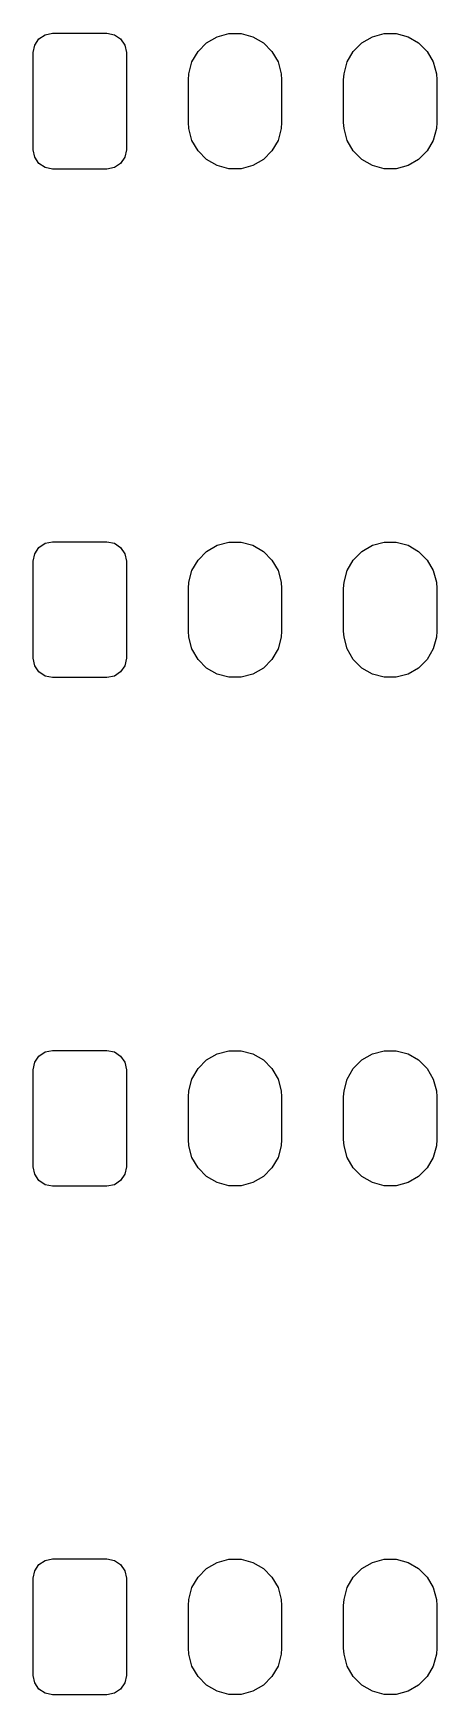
# Model space of a CAD drawing. Extents: x 3.86 to 6.12, y -3.59 to -2.75.
# Drawn here: x 4.738 to 4.943, y -3.59 to -2.747 of the extents above; entities that cross this region are included whole.
import ezdxf

# ---------------------------------------------------------------- set-up
doc = ezdxf.new("R2010")
doc.units = 0
doc.header["$MEASUREMENT"] = 0
doc.layers.add('BLACK', color=7, linetype='CONTINUOUS')

msp = doc.modelspace()

# ---------------------------------------------------------------- linework, layer by layer
at = {"layer": 'BLACK', "linetype": 'CONTINUOUS'}
for p, q in [((4.73819, -2.75689), (4.73894, -2.75312)), ((4.73894, -2.75312), (4.74107, -2.74993)), ((4.74107, -2.74993), (4.74426, -2.7478)), ((4.74426, -2.7478), (4.74803, -2.74705)), ((4.74803, -2.74705), (4.77559, -2.74705)), ((4.77559, -2.74705), (4.77936, -2.7478)), ((4.77936, -2.7478), (4.78255, -2.74993)), ((4.78255, -2.74993), (4.78468, -2.75312)), ((4.78468, -2.75312), (4.78543, -2.75689)), ((4.82181, -2.75629), (4.82617, -2.75193)), ((4.82617, -2.75193), (4.83151, -2.74885)), ((4.83151, -2.74885), (4.83747, -2.74725)), ((4.83747, -2.74725), (4.84363, -2.74725)), ((4.84363, -2.74725), (4.84959, -2.74885)), ((4.84959, -2.74885), (4.85493, -2.75193)), ((4.85493, -2.75193), (4.85929, -2.75629)), ((4.90055, -2.75629), (4.90491, -2.75193)), ((4.90491, -2.75193), (4.91025, -2.74885)), ((4.91025, -2.74885), (4.91621, -2.74725)), ((4.91621, -2.74725), (4.92237, -2.74725)), ((4.92237, -2.74725), (4.92833, -2.74885)), ((4.92833, -2.74885), (4.93367, -2.75193)), ((4.93367, -2.75193), (4.93803, -2.75629)), ((4.73819, -2.8061), (4.73819, -2.75689)), ((4.78543, -2.75689), (4.78543, -2.8061)), ((4.81713, -2.76759), (4.81873, -2.76163)), ((4.81873, -2.76163), (4.82181, -2.75629)), ((4.85929, -2.75629), (4.86238, -2.76163)), ((4.86238, -2.76163), (4.86397, -2.76759)), ((4.89587, -2.76759), (4.89747, -2.76163)), ((4.89747, -2.76163), (4.90055, -2.75629)), ((4.93803, -2.75629), (4.94112, -2.76163)), ((4.94112, -2.76163), (4.94271, -2.76759)), ((4.81693, -2.77067), (4.81713, -2.76759)), ((4.81693, -2.79232), (4.81693, -2.77067)), ((4.86397, -2.76759), (4.86417, -2.77067)), ((4.86417, -2.77067), (4.86417, -2.79232)), ((4.89567, -2.77067), (4.89587, -2.76759)), ((4.89567, -2.79232), (4.89567, -2.77067)), ((4.94271, -2.76759), (4.94291, -2.77067)), ((4.94291, -2.77067), (4.94291, -2.79232)), ((4.81713, -2.79541), (4.81693, -2.79232)), ((4.81873, -2.80136), (4.81713, -2.79541)), ((4.86397, -2.79541), (4.86238, -2.80136)), ((4.86417, -2.79232), (4.86397, -2.79541)), ((4.89587, -2.79541), (4.89567, -2.79232)), ((4.89747, -2.80136), (4.89587, -2.79541)), ((4.94271, -2.79541), (4.94112, -2.80136)), ((4.94291, -2.79232), (4.94271, -2.79541)), ((4.82181, -2.8067), (4.81873, -2.80136)), ((4.86238, -2.80136), (4.85929, -2.8067)), ((4.90055, -2.8067), (4.89747, -2.80136)), ((4.94112, -2.80136), (4.93803, -2.8067)), ((4.73894, -2.80987), (4.73819, -2.8061)), ((4.74107, -2.81306), (4.73894, -2.80987)), ((4.74426, -2.8152), (4.74107, -2.81306)), ((4.78255, -2.81306), (4.77936, -2.8152)), ((4.78468, -2.80987), (4.78255, -2.81306)), ((4.78543, -2.8061), (4.78468, -2.80987)), ((4.82617, -2.81106), (4.82181, -2.8067)), ((4.83151, -2.81415), (4.82617, -2.81106)), ((4.85493, -2.81106), (4.84959, -2.81415)), ((4.85929, -2.8067), (4.85493, -2.81106)), ((4.90491, -2.81106), (4.90055, -2.8067)), ((4.91025, -2.81415), (4.90491, -2.81106)), ((4.93367, -2.81106), (4.92833, -2.81415)), ((4.93803, -2.8067), (4.93367, -2.81106)), ((4.74803, -2.81594), (4.74426, -2.8152)), ((4.77559, -2.81594), (4.74803, -2.81594)), ((4.77936, -2.8152), (4.77559, -2.81594)), ((4.83747, -2.81574), (4.83151, -2.81415)), ((4.84363, -2.81574), (4.83747, -2.81574)), ((4.84959, -2.81415), (4.84363, -2.81574)), ((4.91621, -2.81574), (4.91025, -2.81415)), ((4.92237, -2.81574), (4.91621, -2.81574)), ((4.92833, -2.81415), (4.92237, -2.81574)), ((4.74107, -3.0078), (4.74426, -3.00567)), ((4.74426, -3.00567), (4.74803, -3.00492)), ((4.74803, -3.00492), (4.77559, -3.00492)), ((4.77559, -3.00492), (4.77936, -3.00567)), ((4.77936, -3.00567), (4.78255, -3.0078)), ((4.82617, -3.0098), (4.83151, -3.00672)), ((4.83151, -3.00672), (4.83747, -3.00512)), ((4.83747, -3.00512), (4.84363, -3.00512)), ((4.84363, -3.00512), (4.84959, -3.00672)), ((4.84959, -3.00672), (4.85493, -3.0098)), ((4.90491, -3.0098), (4.91025, -3.00672)), ((4.91025, -3.00672), (4.91621, -3.00512)), ((4.91621, -3.00512), (4.92237, -3.00512)), ((4.92237, -3.00512), (4.92833, -3.00672)), ((4.92833, -3.00672), (4.93367, -3.0098)), ((4.73819, -3.01476), (4.73894, -3.011)), ((4.73819, -3.06398), (4.73819, -3.01476)), ((4.73894, -3.011), (4.74107, -3.0078)), ((4.78255, -3.0078), (4.78468, -3.011)), ((4.78468, -3.011), (4.78543, -3.01476)), ((4.78543, -3.01476), (4.78543, -3.06398)), ((4.81873, -3.0195), (4.82181, -3.01416)), ((4.82181, -3.01416), (4.82617, -3.0098)), ((4.85493, -3.0098), (4.85929, -3.01416)), ((4.85929, -3.01416), (4.86238, -3.0195)), ((4.89747, -3.0195), (4.90055, -3.01416)), ((4.90055, -3.01416), (4.90491, -3.0098)), ((4.93367, -3.0098), (4.93803, -3.01416)), ((4.93803, -3.01416), (4.94112, -3.0195)), ((4.81713, -3.02546), (4.81873, -3.0195)), ((4.86238, -3.0195), (4.86397, -3.02546)), ((4.89587, -3.02546), (4.89747, -3.0195)), ((4.94112, -3.0195), (4.94271, -3.02546)), ((4.81693, -3.02854), (4.81713, -3.02546)), ((4.81693, -3.0502), (4.81693, -3.02854)), ((4.86397, -3.02546), (4.86417, -3.02854)), ((4.86417, -3.02854), (4.86417, -3.0502)), ((4.89567, -3.02854), (4.89587, -3.02546)), ((4.89567, -3.0502), (4.89567, -3.02854)), ((4.94271, -3.02546), (4.94291, -3.02854)), ((4.94291, -3.02854), (4.94291, -3.0502)), ((4.81713, -3.05328), (4.81693, -3.0502)), ((4.81873, -3.05924), (4.81713, -3.05328)), ((4.86397, -3.05328), (4.86238, -3.05924)), ((4.86417, -3.0502), (4.86397, -3.05328)), ((4.89587, -3.05328), (4.89567, -3.0502)), ((4.89747, -3.05924), (4.89587, -3.05328)), ((4.94271, -3.05328), (4.94112, -3.05924)), ((4.94291, -3.0502), (4.94271, -3.05328)), ((4.73894, -3.06774), (4.73819, -3.06398)), ((4.78543, -3.06398), (4.78468, -3.06774)), ((4.82181, -3.06458), (4.81873, -3.05924)), ((4.82617, -3.06894), (4.82181, -3.06458)), ((4.85929, -3.06458), (4.85493, -3.06894)), ((4.86238, -3.05924), (4.85929, -3.06458)), ((4.90055, -3.06458), (4.89747, -3.05924)), ((4.90491, -3.06894), (4.90055, -3.06458)), ((4.93803, -3.06458), (4.93367, -3.06894)), ((4.94112, -3.05924), (4.93803, -3.06458)), ((4.74107, -3.07094), (4.73894, -3.06774)), ((4.74426, -3.07307), (4.74107, -3.07094)), ((4.74803, -3.07382), (4.74426, -3.07307)), ((4.77559, -3.07382), (4.74803, -3.07382)), ((4.77936, -3.07307), (4.77559, -3.07382)), ((4.78255, -3.07094), (4.77936, -3.07307)), ((4.78468, -3.06774), (4.78255, -3.07094)), ((4.83151, -3.07202), (4.82617, -3.06894)), ((4.83747, -3.07362), (4.83151, -3.07202)), ((4.84363, -3.07362), (4.83747, -3.07362)), ((4.84959, -3.07202), (4.84363, -3.07362)), ((4.85493, -3.06894), (4.84959, -3.07202)), ((4.91025, -3.07202), (4.90491, -3.06894)), ((4.91621, -3.07362), (4.91025, -3.07202)), ((4.92237, -3.07362), (4.91621, -3.07362)), ((4.92833, -3.07202), (4.92237, -3.07362)), ((4.93367, -3.06894), (4.92833, -3.07202)), ((4.73819, -3.27264), (4.73894, -3.26887)), ((4.73894, -3.26887), (4.74107, -3.26568)), ((4.74107, -3.26568), (4.74426, -3.26354)), ((4.74426, -3.26354), (4.74803, -3.2628)), ((4.74803, -3.2628), (4.77559, -3.2628)), ((4.77559, -3.2628), (4.77936, -3.26354)), ((4.77936, -3.26354), (4.78255, -3.26568)), ((4.78255, -3.26568), (4.78468, -3.26887)), ((4.78468, -3.26887), (4.78543, -3.27264)), ((4.82181, -3.27204), (4.82617, -3.26768)), ((4.82617, -3.26768), (4.83151, -3.26459)), ((4.83151, -3.26459), (4.83747, -3.263)), ((4.83747, -3.263), (4.84363, -3.263)), ((4.84363, -3.263), (4.84959, -3.26459)), ((4.84959, -3.26459), (4.85493, -3.26768)), ((4.85493, -3.26768), (4.85929, -3.27204)), ((4.90055, -3.27204), (4.90491, -3.26768)), ((4.90491, -3.26768), (4.91025, -3.26459)), ((4.91025, -3.26459), (4.91621, -3.263)), ((4.91621, -3.263), (4.92237, -3.263)), ((4.92237, -3.263), (4.92833, -3.26459)), ((4.92833, -3.26459), (4.93367, -3.26768)), ((4.93367, -3.26768), (4.93803, -3.27204)), ((4.73819, -3.32185), (4.73819, -3.27264)), ((4.78543, -3.27264), (4.78543, -3.32185)), ((4.81713, -3.28333), (4.81873, -3.27738)), ((4.81873, -3.27738), (4.82181, -3.27204)), ((4.85929, -3.27204), (4.86238, -3.27738)), ((4.86238, -3.27738), (4.86397, -3.28333)), ((4.89587, -3.28333), (4.89747, -3.27738)), ((4.89747, -3.27738), (4.90055, -3.27204)), ((4.93803, -3.27204), (4.94112, -3.27738)), ((4.94112, -3.27738), (4.94271, -3.28333)), ((4.81693, -3.28642), (4.81713, -3.28333)), ((4.86397, -3.28333), (4.86417, -3.28642)), ((4.89567, -3.28642), (4.89587, -3.28333)), ((4.94271, -3.28333), (4.94291, -3.28642)), ((4.81693, -3.30807), (4.81693, -3.28642)), ((4.86417, -3.28642), (4.86417, -3.30807)), ((4.89567, -3.30807), (4.89567, -3.28642)), ((4.94291, -3.28642), (4.94291, -3.30807)), ((4.81713, -3.31115), (4.81693, -3.30807)), ((4.86417, -3.30807), (4.86397, -3.31115)), ((4.89587, -3.31115), (4.89567, -3.30807)), ((4.94291, -3.30807), (4.94271, -3.31115)), ((4.81873, -3.31711), (4.81713, -3.31115)), ((4.82181, -3.32245), (4.81873, -3.31711)), ((4.86238, -3.31711), (4.85929, -3.32245)), ((4.86397, -3.31115), (4.86238, -3.31711)), ((4.89747, -3.31711), (4.89587, -3.31115)), ((4.90055, -3.32245), (4.89747, -3.31711)), ((4.94112, -3.31711), (4.93803, -3.32245)), ((4.94271, -3.31115), (4.94112, -3.31711)), ((4.73894, -3.32562), (4.73819, -3.32185)), ((4.74107, -3.32881), (4.73894, -3.32562)), ((4.78468, -3.32562), (4.78255, -3.32881)), ((4.78543, -3.32185), (4.78468, -3.32562)), ((4.82617, -3.32681), (4.82181, -3.32245)), ((4.83151, -3.32989), (4.82617, -3.32681)), ((4.85493, -3.32681), (4.84959, -3.32989)), ((4.85929, -3.32245), (4.85493, -3.32681)), ((4.90491, -3.32681), (4.90055, -3.32245)), ((4.91025, -3.32989), (4.90491, -3.32681)), ((4.93367, -3.32681), (4.92833, -3.32989)), ((4.93803, -3.32245), (4.93367, -3.32681)), ((4.74426, -3.33094), (4.74107, -3.32881)), ((4.74803, -3.33169), (4.74426, -3.33094)), ((4.77559, -3.33169), (4.74803, -3.33169)), ((4.77936, -3.33094), (4.77559, -3.33169)), ((4.78255, -3.32881), (4.77936, -3.33094)), ((4.83747, -3.33149), (4.83151, -3.32989)), ((4.84363, -3.33149), (4.83747, -3.33149)), ((4.84959, -3.32989), (4.84363, -3.33149)), ((4.91621, -3.33149), (4.91025, -3.32989)), ((4.92237, -3.33149), (4.91621, -3.33149)), ((4.92833, -3.32989), (4.92237, -3.33149)), ((4.74107, -3.52355), (4.74426, -3.52142)), ((4.74426, -3.52142), (4.74803, -3.52067)), ((4.74803, -3.52067), (4.77559, -3.52067)), ((4.77559, -3.52067), (4.77936, -3.52142)), ((4.77936, -3.52142), (4.78255, -3.52355)), ((4.83151, -3.52247), (4.83747, -3.52087)), ((4.83747, -3.52087), (4.84363, -3.52087)), ((4.84363, -3.52087), (4.84959, -3.52247)), ((4.91025, -3.52247), (4.91621, -3.52087)), ((4.91621, -3.52087), (4.92237, -3.52087)), ((4.92237, -3.52087), (4.92833, -3.52247)), ((4.73819, -3.53051), (4.73894, -3.52675)), ((4.73894, -3.52675), (4.74107, -3.52355)), ((4.78255, -3.52355), (4.78468, -3.52675)), ((4.78468, -3.52675), (4.78543, -3.53051)), ((4.81873, -3.53525), (4.82181, -3.52991)), ((4.82181, -3.52991), (4.82617, -3.52555)), ((4.82617, -3.52555), (4.83151, -3.52247)), ((4.84959, -3.52247), (4.85493, -3.52555)), ((4.85493, -3.52555), (4.85929, -3.52991)), ((4.85929, -3.52991), (4.86238, -3.53525)), ((4.89747, -3.53525), (4.90055, -3.52991)), ((4.90055, -3.52991), (4.90491, -3.52555)), ((4.90491, -3.52555), (4.91025, -3.52247)), ((4.92833, -3.52247), (4.93367, -3.52555)), ((4.93367, -3.52555), (4.93803, -3.52991)), ((4.93803, -3.52991), (4.94112, -3.53525)), ((4.73819, -3.57972), (4.73819, -3.53051)), ((4.78543, -3.53051), (4.78543, -3.57972)), ((4.81713, -3.54121), (4.81873, -3.53525)), ((4.86238, -3.53525), (4.86397, -3.54121)), ((4.89587, -3.54121), (4.89747, -3.53525)), ((4.94112, -3.53525), (4.94271, -3.54121)), ((4.81693, -3.54429), (4.81713, -3.54121)), ((4.81693, -3.56594), (4.81693, -3.54429)), ((4.86397, -3.54121), (4.86417, -3.54429)), ((4.86417, -3.54429), (4.86417, -3.56594)), ((4.89567, -3.54429), (4.89587, -3.54121)), ((4.89567, -3.56594), (4.89567, -3.54429)), ((4.94271, -3.54121), (4.94291, -3.54429)), ((4.94291, -3.54429), (4.94291, -3.56594)), ((4.81713, -3.56903), (4.81693, -3.56594)), ((4.81873, -3.57498), (4.81713, -3.56903)), ((4.86397, -3.56903), (4.86238, -3.57498)), ((4.86417, -3.56594), (4.86397, -3.56903)), ((4.89587, -3.56903), (4.89567, -3.56594)), ((4.89747, -3.57498), (4.89587, -3.56903)), ((4.94271, -3.56903), (4.94112, -3.57498)), ((4.94291, -3.56594), (4.94271, -3.56903)), ((4.73894, -3.58349), (4.73819, -3.57972)), ((4.78543, -3.57972), (4.78468, -3.58349)), ((4.82181, -3.58033), (4.81873, -3.57498)), ((4.82617, -3.58469), (4.82181, -3.58033)), ((4.85929, -3.58033), (4.85493, -3.58469)), ((4.86238, -3.57498), (4.85929, -3.58033)), ((4.90055, -3.58033), (4.89747, -3.57498)), ((4.90491, -3.58469), (4.90055, -3.58033)), ((4.93803, -3.58033), (4.93367, -3.58469)), ((4.94112, -3.57498), (4.93803, -3.58033)), ((4.74107, -3.58668), (4.73894, -3.58349)), ((4.74426, -3.58882), (4.74107, -3.58668)), ((4.74803, -3.58957), (4.74426, -3.58882)), ((4.77936, -3.58882), (4.77559, -3.58957)), ((4.78255, -3.58668), (4.77936, -3.58882)), ((4.78468, -3.58349), (4.78255, -3.58668)), ((4.83151, -3.58777), (4.82617, -3.58469)), ((4.83747, -3.58936), (4.83151, -3.58777)), ((4.84959, -3.58777), (4.84363, -3.58936)), ((4.85493, -3.58469), (4.84959, -3.58777)), ((4.91025, -3.58777), (4.90491, -3.58469)), ((4.91621, -3.58936), (4.91025, -3.58777)), ((4.92833, -3.58777), (4.92237, -3.58936)), ((4.93367, -3.58469), (4.92833, -3.58777)), ((4.77559, -3.58957), (4.74803, -3.58957)), ((4.84363, -3.58936), (4.83747, -3.58936)), ((4.92237, -3.58936), (4.91621, -3.58936))]:
    msp.add_line(p, q, dxfattribs=at)

doc.saveas('drawing.dxf')
